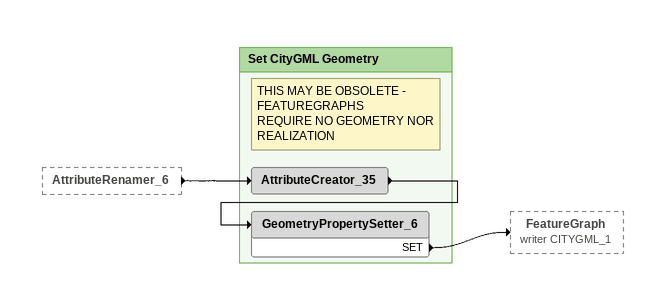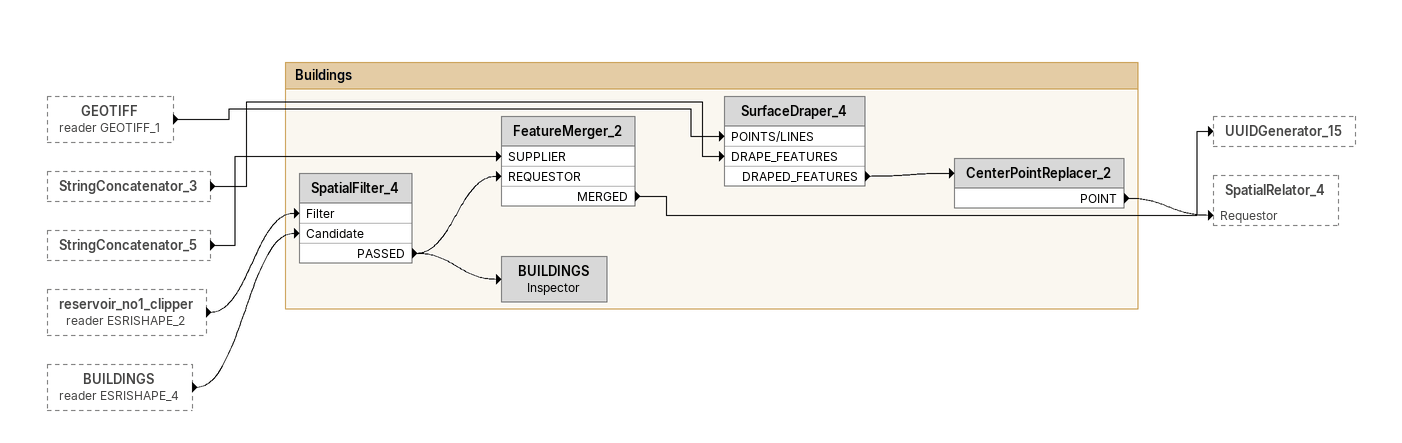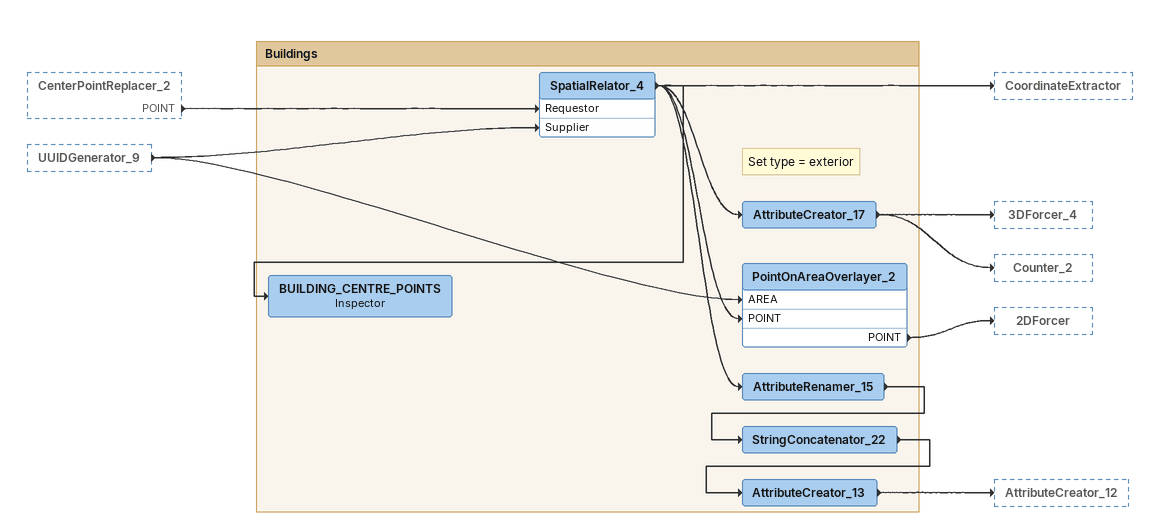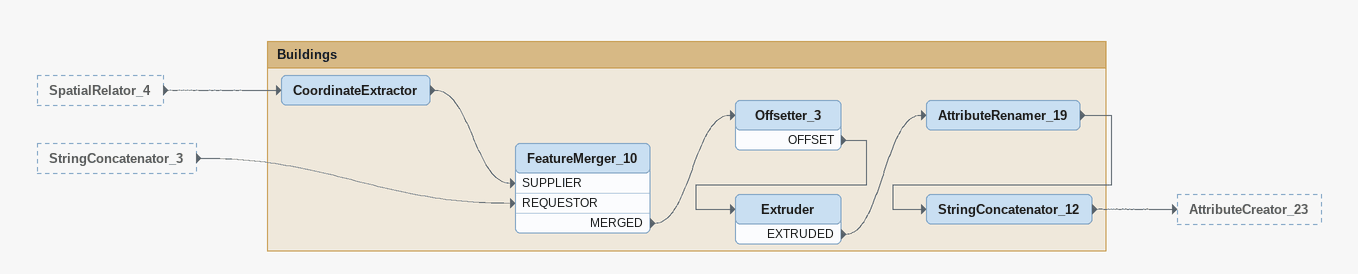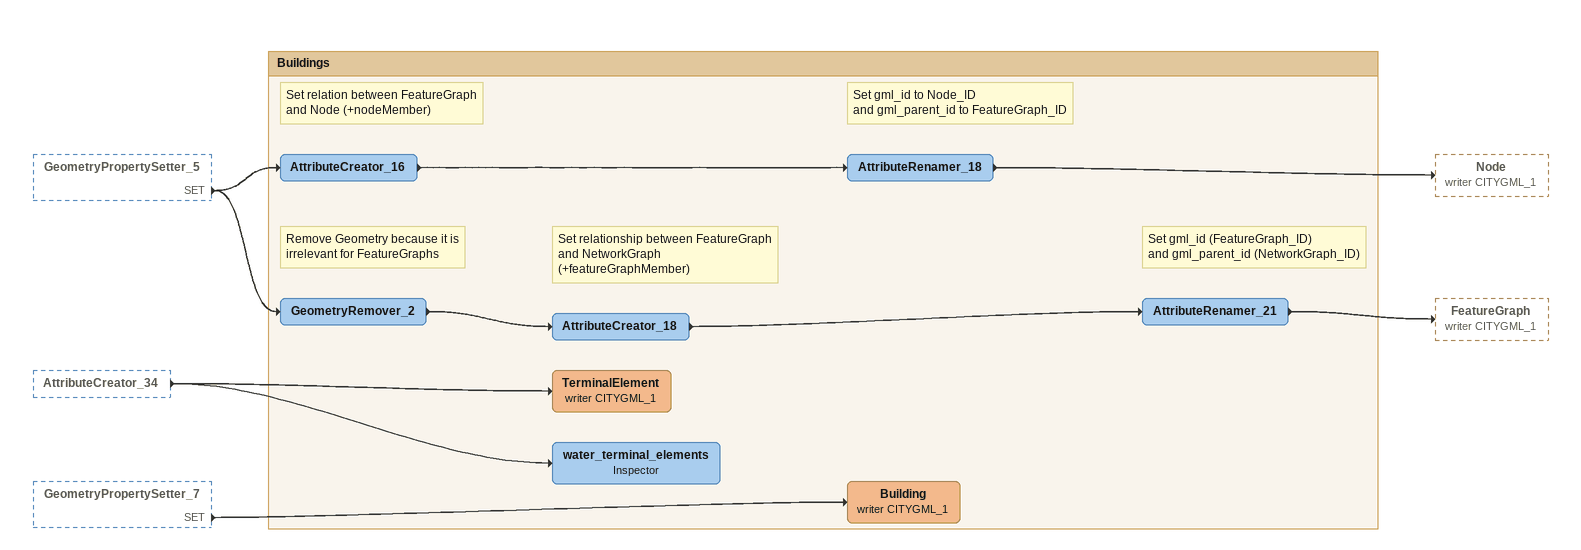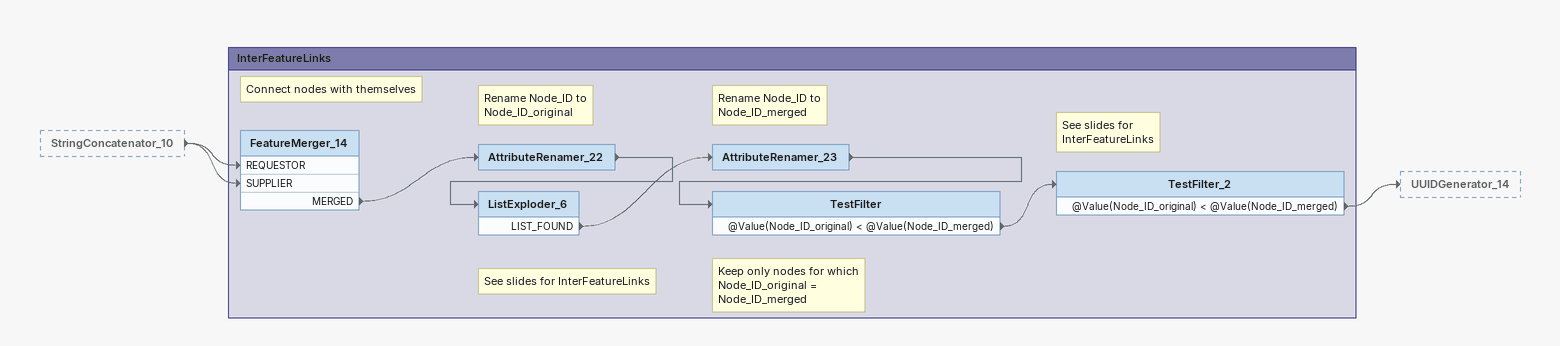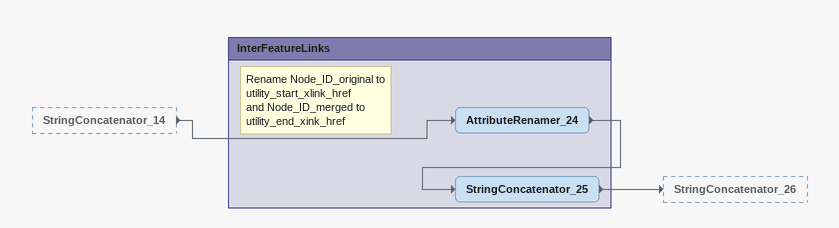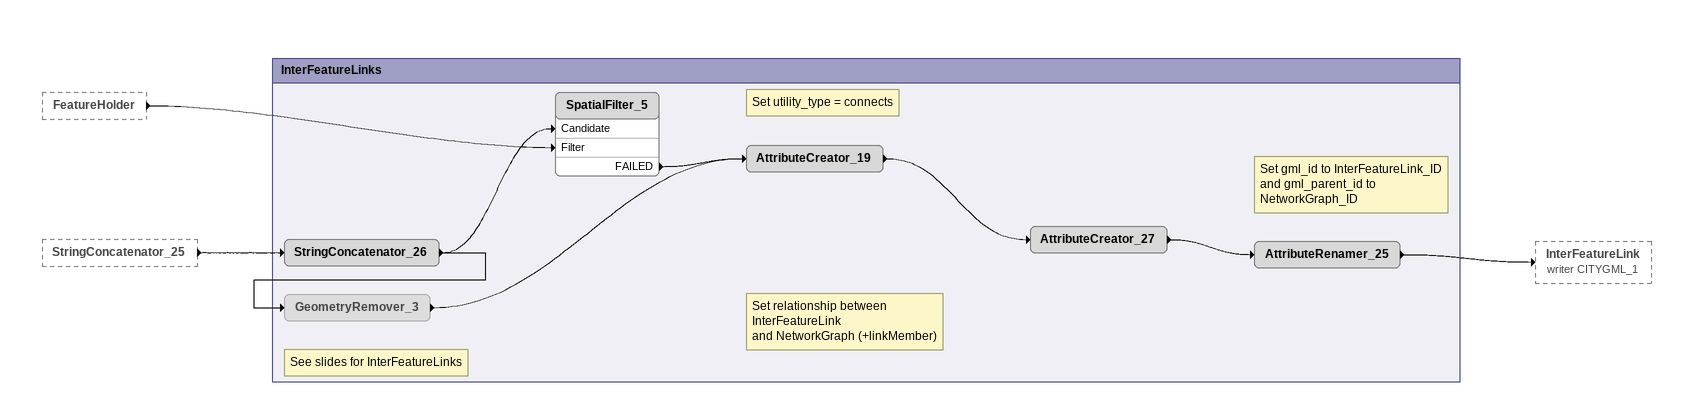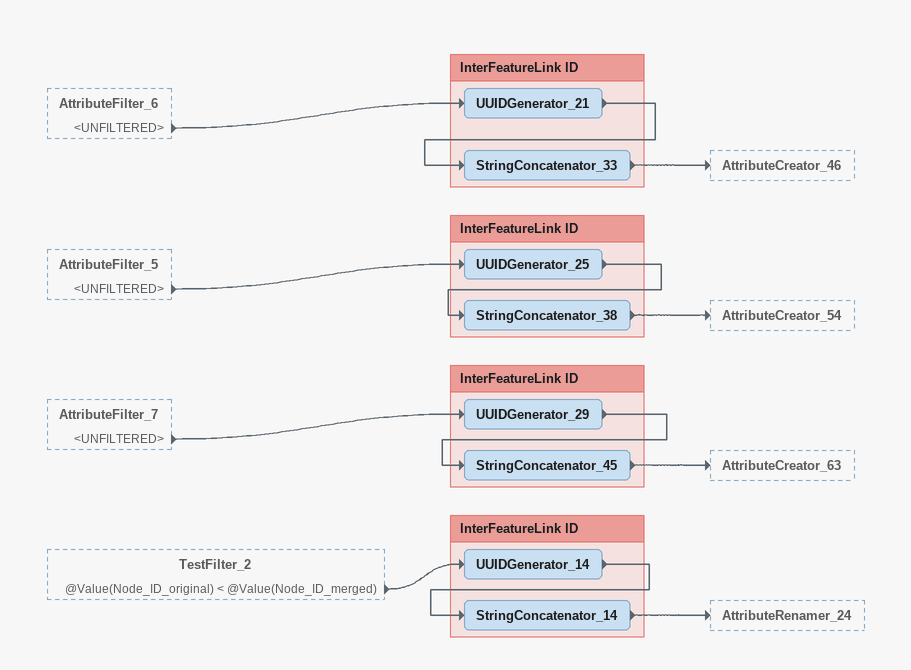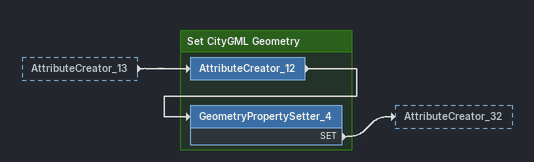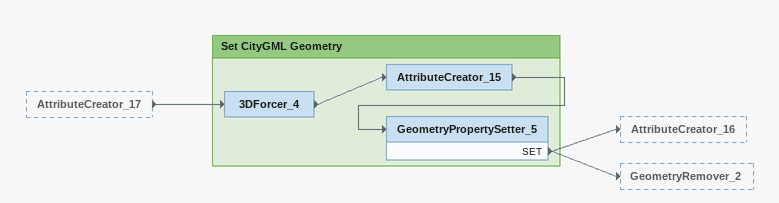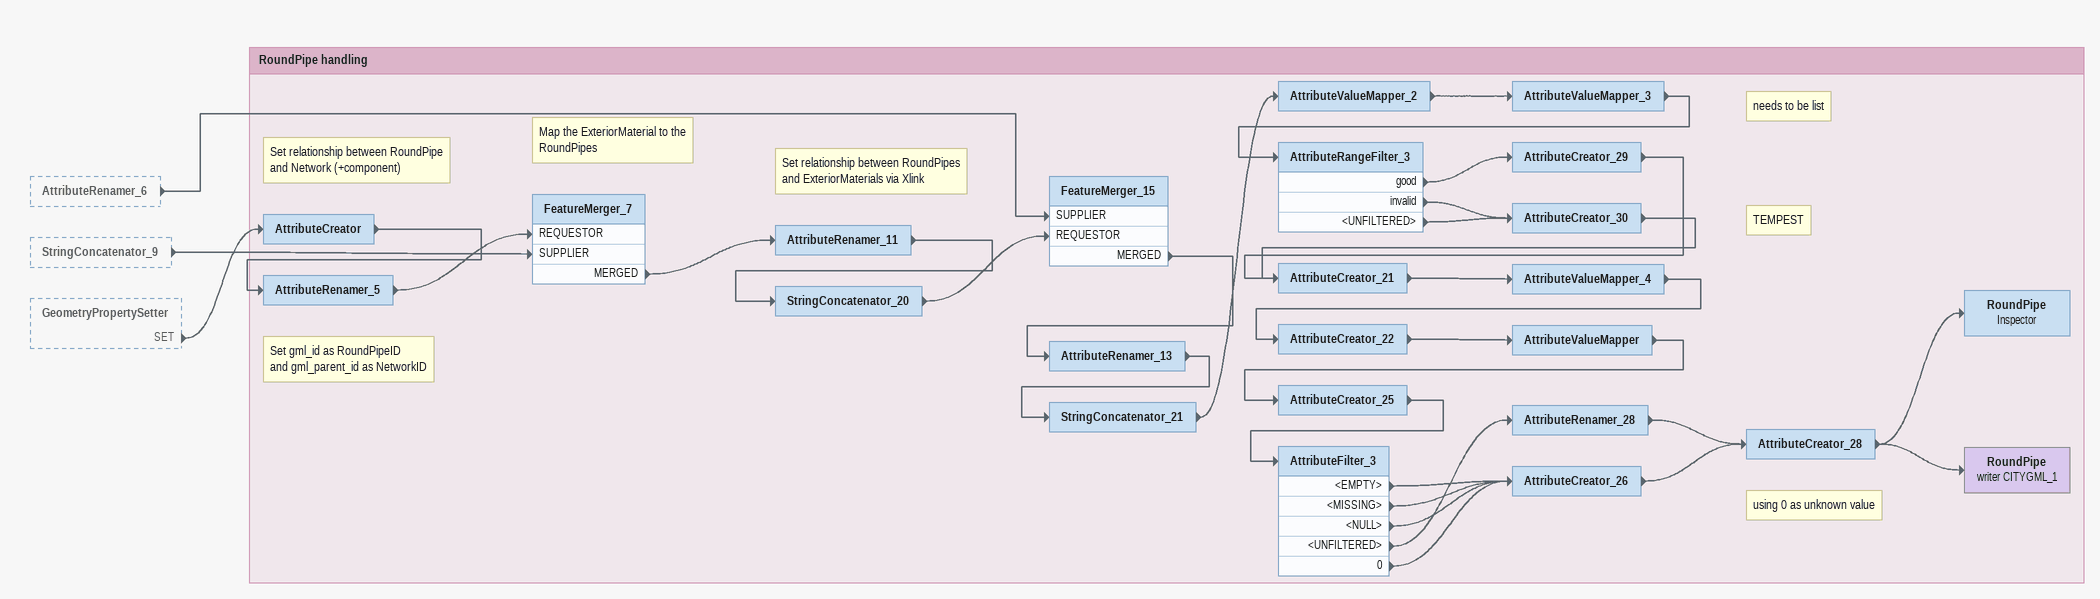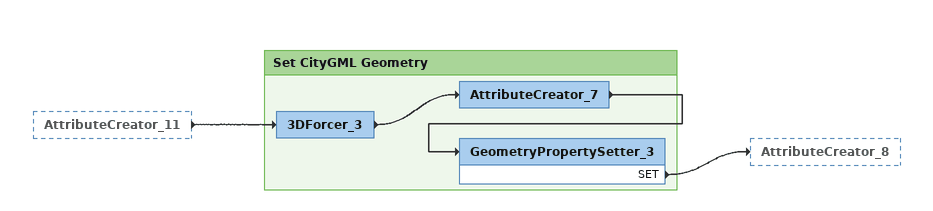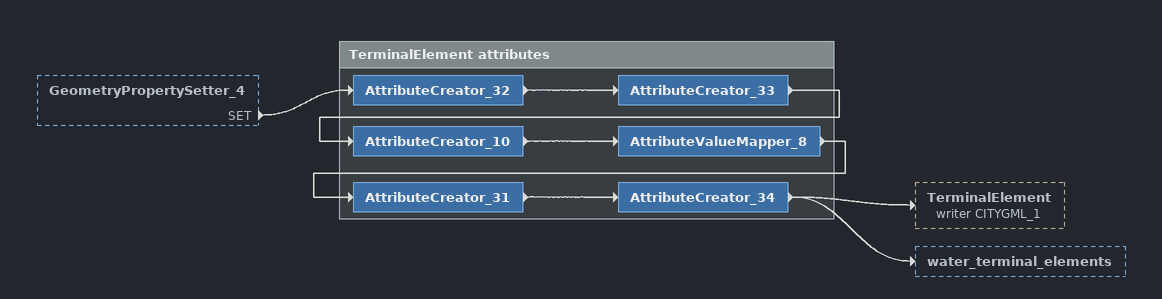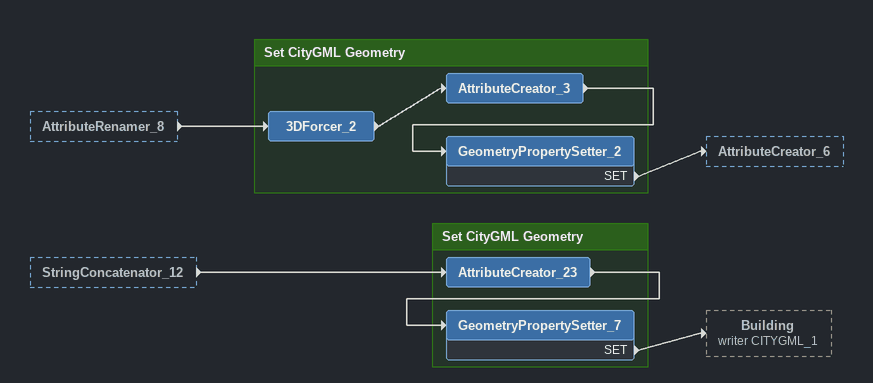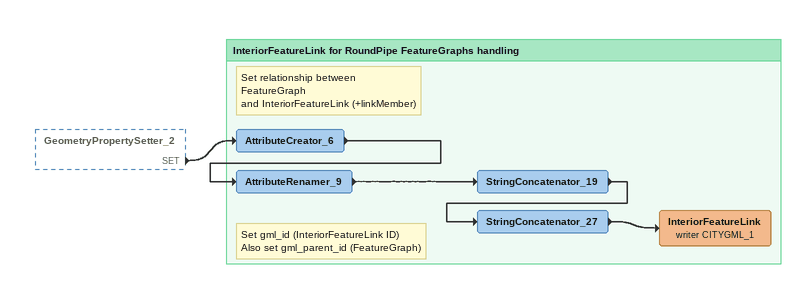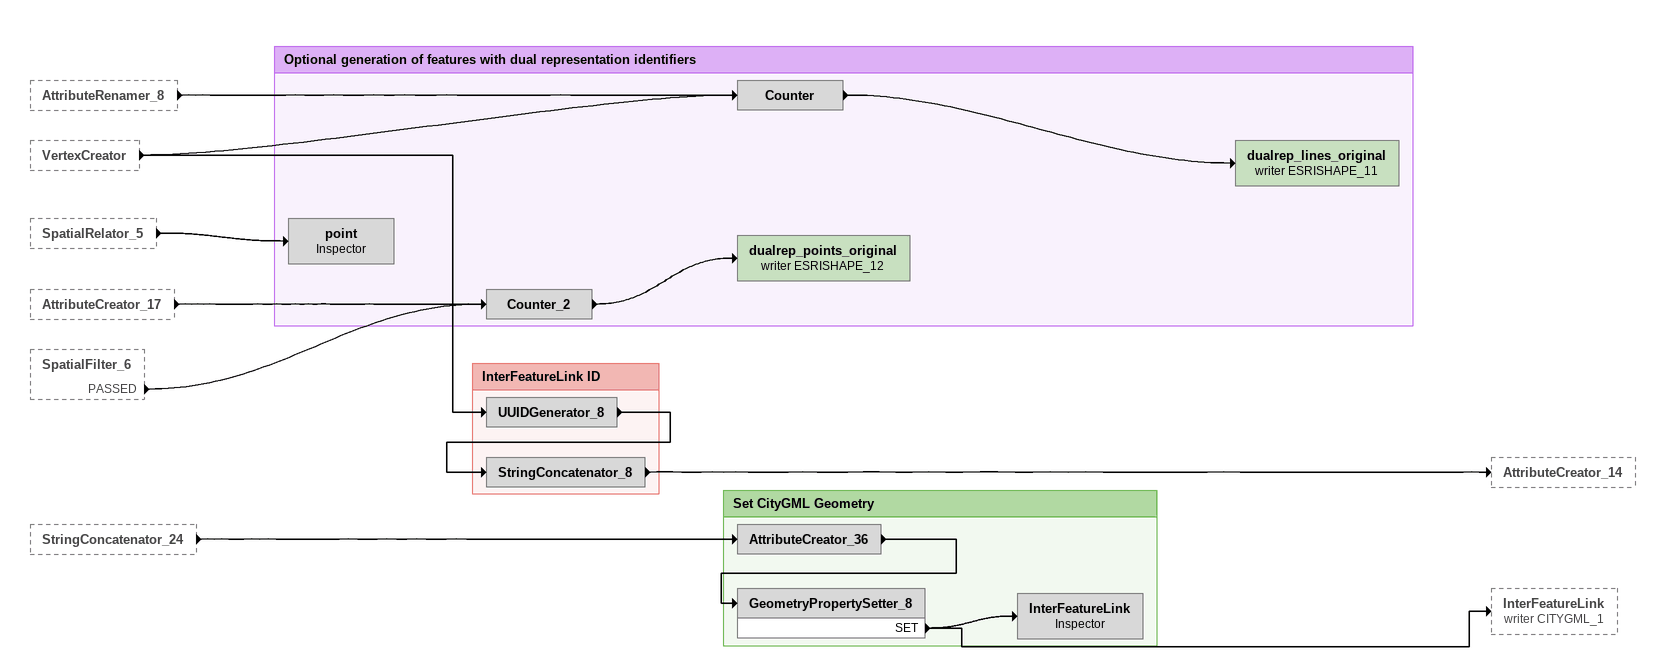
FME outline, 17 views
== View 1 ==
AttributeRenamer_6 [outside]
    -> AttributeCreator_35

Bookmark: Set CityGML Geometry
Note: THIS MAY BE OBSOLETE - FEATUREGRAPHS / REQUIRE NO GEOMETRY NOR REALIZATION
AttributeCreator_35
    -> GeometryPropertySetter_6
GeometryPropertySetter_6
    SET -> FeatureGraph (writer CITYGML_1)

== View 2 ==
GEOTIFF (reader GEOTIFF_1) [outside]
    -> SurfaceDraper_4 [POINTS/LINES]
StringConcatenator_3 [outside]
    -> SurfaceDraper_4 [DRAPE_FEATURES]
StringConcatenator_5 [outside]
    -> FeatureMerger_2 [SUPPLIER]
reservoir_no1_clipper (reader ESRISHAPE_2) [outside]
    -> SpatialFilter_4 [Filter]
BUILDINGS (reader ESRISHAPE_4) [outside]
    -> SpatialFilter_4 [Candidate]

Bookmark: Buildings
SpatialFilter_4
    PASSED -> FeatureMerger_2 [REQUESTOR]
    PASSED -> BUILDINGS
FeatureMerger_2
    MERGED -> UUIDGenerator_15
SurfaceDraper_4
    DRAPED_FEATURES -> CenterPointReplacer_2
CenterPointReplacer_2
    POINT -> SpatialRelator_4 [Requestor]
BUILDINGS: Inspector

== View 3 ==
CenterPointReplacer_2 [outside]
    POINT -> SpatialRelator_4 [Requestor]
UUIDGenerator_9 [outside]
    -> SpatialRelator_4 [Supplier]
    -> PointOnAreaOverlayer_2 [AREA]

Bookmark: Buildings
SpatialRelator_4
    -> AttributeCreator_17
    -> AttributeRenamer_15
    -> PointOnAreaOverlayer_2 [POINT]
    -> BUILDING_CENTRE_POINTS
    -> CoordinateExtractor
Note: Set type = exterior
AttributeCreator_17
    -> 3DForcer_4
    -> Counter_2
PointOnAreaOverlayer_2
    POINT -> 2DForcer
BUILDING_CENTRE_POINTS: Inspector
AttributeRenamer_15
    -> StringConcatenator_22
StringConcatenator_22
    -> AttributeCreator_13
AttributeCreator_13
    -> AttributeCreator_12

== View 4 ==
SpatialRelator_4 [outside]
    -> CoordinateExtractor
StringConcatenator_3 [outside]
    -> FeatureMerger_10 [REQUESTOR]

Bookmark: Buildings
CoordinateExtractor
    -> FeatureMerger_10 [SUPPLIER]
FeatureMerger_10
    MERGED -> Offsetter_3
Offsetter_3
    OFFSET -> Extruder
Extruder
    EXTRUDED -> AttributeRenamer_19
AttributeRenamer_19
    -> StringConcatenator_12
StringConcatenator_12
    -> AttributeCreator_23

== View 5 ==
GeometryPropertySetter_5 [outside]
    SET -> AttributeCreator_16
    SET -> GeometryRemover_2
AttributeCreator_34 [outside]
    -> TerminalElement (writer CITYGML_1)
    -> water_terminal_elements
GeometryPropertySetter_7 [outside]
    SET -> Building (writer CITYGML_1)

Bookmark: Buildings
Note: Set relation between FeatureGraph / and Node (+nodeMember)
AttributeCreator_16
    -> AttributeRenamer_18
Note: Set gml_id to Node_ID / and gml_parent_id to FeatureGraph_ID
AttributeRenamer_18
    -> Node (writer CITYGML_1)
Note: Remove Geometry because it is / irrelevant for FeatureGraphs
GeometryRemover_2
    -> AttributeCreator_18
Note: Set relationship between FeatureGraph / and NetworkGraph (+featureGraphMember)
AttributeCreator_18
    -> AttributeRenamer_21
Note: Set gml_id (FeatureGraph_ID) / and gml_parent_id (NetworkGraph_ID)
AttributeRenamer_21
    -> FeatureGraph (writer CITYGML_1)
TerminalElement (writer CITYGML_1)
water_terminal_elements: Inspector
Building (writer CITYGML_1)

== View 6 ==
StringConcatenator_10 [outside]
    -> FeatureMerger_14 [REQUESTOR]
    -> FeatureMerger_14 [SUPPLIER]

Bookmark: InterFeatureLinks
Note: Connect nodes with themselves
FeatureMerger_14
    MERGED -> AttributeRenamer_22
Note: Rename Node_ID to / Node_ID_original
AttributeRenamer_22
    -> ListExploder_6
Note: See slides for InterFeatureLinks
ListExploder_6
    LIST_FOUND -> AttributeRenamer_23
Note: Rename Node_ID to / Node_ID_merged
AttributeRenamer_23
    -> TestFilter
Note: Keep only nodes for which / Node_ID_original = Node_ID_merged
TestFilter
    @Value(Node_ID_original) < @Value(Node_ID_merged) -> TestFilter_2
Note: See slides for / InterFeatureLinks
TestFilter_2
    @Value(Node_ID_original) < @Value(Node_ID_merged) -> UUIDGenerator_14

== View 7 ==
StringConcatenator_14 [outside]
    -> AttributeRenamer_24

Bookmark: InterFeatureLinks
Note: Rename Node_ID_original to utility_start_xlink_href / and Node_ID_merged to utility_end_xink_href
AttributeRenamer_24
    -> StringConcatenator_25
StringConcatenator_25
    -> StringConcatenator_26

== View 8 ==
FeatureHolder [outside]
    -> SpatialFilter_5 [Filter]
StringConcatenator_25 [outside]
    -> StringConcatenator_26

Bookmark: InterFeatureLinks
StringConcatenator_26
    -> GeometryRemover_3
    -> SpatialFilter_5 [Candidate]
Note: See slides for InterFeatureLinks
GeometryRemover_3 [off]
    -> AttributeCreator_19
SpatialFilter_5
    FAILED -> AttributeCreator_19
Note: Set utility_type = connects
AttributeCreator_19
    -> AttributeCreator_27
Note: Set relationship between InterFeatureLink / and NetworkGraph (+linkMember)
AttributeCreator_27
    -> AttributeRenamer_25
Note: Set gml_id to InterFeatureLink_ID / and gml_parent_id to NetworkGraph_ID
AttributeRenamer_25
    -> InterFeatureLink (writer CITYGML_1)

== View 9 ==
AttributeFilter_6 [outside]
    <UNFILTERED> -> UUIDGenerator_21
AttributeFilter_5 [outside]
    <UNFILTERED> -> UUIDGenerator_25
AttributeFilter_7 [outside]
    <UNFILTERED> -> UUIDGenerator_29
TestFilter_2 [outside]
    @Value(Node_ID_original) < @Value(Node_ID_merged) -> UUIDGenerator_14

Bookmark: InterFeatureLink ID
UUIDGenerator_14
    -> StringConcatenator_14
StringConcatenator_14
    -> AttributeRenamer_24

Bookmark: InterFeatureLink ID
UUIDGenerator_21
    -> StringConcatenator_33
StringConcatenator_33
    -> AttributeCreator_46

Bookmark: InterFeatureLink ID
UUIDGenerator_25
    -> StringConcatenator_38
StringConcatenator_38
    -> AttributeCreator_54

Bookmark: InterFeatureLink ID
UUIDGenerator_29
    -> StringConcatenator_45
StringConcatenator_45
    -> AttributeCreator_63

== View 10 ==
AttributeCreator_13 [outside]
    -> AttributeCreator_12

Bookmark: Set CityGML Geometry
AttributeCreator_12
    -> GeometryPropertySetter_4
GeometryPropertySetter_4
    SET -> AttributeCreator_32

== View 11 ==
AttributeCreator_17 [outside]
    -> 3DForcer_4

Bookmark: Set CityGML Geometry
3DForcer_4
    -> AttributeCreator_15
AttributeCreator_15
    -> GeometryPropertySetter_5
GeometryPropertySetter_5
    SET -> AttributeCreator_16
    SET -> GeometryRemover_2

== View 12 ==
AttributeRenamer_6 [outside]
    -> FeatureMerger_15 [SUPPLIER]
StringConcatenator_9 [outside]
    -> FeatureMerger_7 [SUPPLIER]
GeometryPropertySetter [outside]
    SET -> AttributeCreator

Bookmark: RoundPipe handling
Note: Set relationship between RoundPipe / and Network (+component)
AttributeCreator
    -> AttributeRenamer_5
Note: Set gml_id as RoundPipeID / and gml_parent_id as NetworkID
AttributeRenamer_5
    -> FeatureMerger_7 [REQUESTOR]
Note: Map the ExteriorMaterial to the / RoundPipes
FeatureMerger_7
    MERGED -> AttributeRenamer_11
Note: Set relationship between RoundPipes / and ExteriorMaterials via Xlink
AttributeRenamer_11
    -> StringConcatenator_20
StringConcatenator_20
    -> FeatureMerger_15 [REQUESTOR]
FeatureMerger_15
    MERGED -> AttributeRenamer_13
AttributeRenamer_13
    -> StringConcatenator_21
StringConcatenator_21
    -> AttributeValueMapper_2
AttributeValueMapper_2
    -> AttributeValueMapper_3
Note: needs to be list
AttributeValueMapper_3
    -> AttributeRangeFilter_3
AttributeRangeFilter_3
    good -> AttributeCreator_29
    invalid -> AttributeCreator_30
    <UNFILTERED> -> AttributeCreator_30
AttributeCreator_29
    -> AttributeCreator_21
AttributeCreator_30
    -> AttributeCreator_21
AttributeCreator_21
    -> AttributeValueMapper_4
Note: TEMPEST
AttributeValueMapper_4
    -> AttributeCreator_22
AttributeCreator_22
    -> AttributeValueMapper
AttributeValueMapper
    -> AttributeCreator_25
AttributeCreator_25
    -> AttributeFilter_3
AttributeFilter_3
    <EMPTY> -> AttributeCreator_26
    <MISSING> -> AttributeCreator_26
    <NULL> -> AttributeCreator_26
    <UNFILTERED> -> AttributeRenamer_28
    0 -> AttributeCreator_26
AttributeRenamer_28
    -> AttributeCreator_28
Note: using 0 as unknown value
AttributeCreator_26
    -> AttributeCreator_28
AttributeCreator_28
    -> RoundPipe (writer CITYGML_1)
    -> RoundPipe
RoundPipe: Inspector
RoundPipe (writer CITYGML_1)

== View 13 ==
AttributeCreator_11 [outside]
    -> 3DForcer_3

Bookmark: Set CityGML Geometry
3DForcer_3
    -> AttributeCreator_7
AttributeCreator_7
    -> GeometryPropertySetter_3
GeometryPropertySetter_3
    SET -> AttributeCreator_8

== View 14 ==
GeometryPropertySetter_4 [outside]
    SET -> AttributeCreator_32

Bookmark: TerminalElement attributes
AttributeCreator_32
    -> AttributeCreator_33
AttributeCreator_33
    -> AttributeCreator_10
AttributeCreator_10
    -> AttributeValueMapper_8
AttributeValueMapper_8
    -> AttributeCreator_31
AttributeCreator_31
    -> AttributeCreator_34
AttributeCreator_34
    -> TerminalElement (writer CITYGML_1)
    -> water_terminal_elements

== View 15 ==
AttributeRenamer_8 [outside]
    -> 3DForcer_2
StringConcatenator_12 [outside]
    -> AttributeCreator_23

Bookmark: Set CityGML Geometry
3DForcer_2
    -> AttributeCreator_3
AttributeCreator_3
    -> GeometryPropertySetter_2
GeometryPropertySetter_2
    SET -> AttributeCreator_6

Bookmark: Set CityGML Geometry
AttributeCreator_23
    -> GeometryPropertySetter_7
GeometryPropertySetter_7
    SET -> Building (writer CITYGML_1)

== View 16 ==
GeometryPropertySetter_2 [outside]
    SET -> AttributeCreator_6

Bookmark: InteriorFeatureLink for RoundPipe FeatureGraphs handling
Note: Set relationship between FeatureGraph / and InteriorFeatureLink (+linkMember)
AttributeCreator_6
    -> AttributeRenamer_9
Note: Set gml_id (InteriorFeatureLink ID) / Also set gml_parent_id (FeatureGraph)
AttributeRenamer_9
    -> StringConcatenator_19
StringConcatenator_19
    -> StringConcatenator_27
StringConcatenator_27
    -> InteriorFeatureLink (writer CITYGML_1)
InteriorFeatureLink (writer CITYGML_1)

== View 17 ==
AttributeRenamer_8 [outside]
    -> Counter
VertexCreator [outside]
    -> UUIDGenerator_8
    -> Counter
SpatialRelator_5 [outside]
    -> point
AttributeCreator_17 [outside]
    -> Counter_2
SpatialFilter_6 [outside]
    PASSED -> Counter_2
StringConcatenator_24 [outside]
    -> AttributeCreator_36

Bookmark: Optional generation of features with dual representation identifiers
point: Inspector
Counter_2
    -> dualrep_points_original (writer ESRISHAPE_12)
dualrep_points_original (writer ESRISHAPE_12)
Counter
    -> dualrep_lines_original (writer ESRISHAPE_11)
dualrep_lines_original (writer ESRISHAPE_11)

Bookmark: InterFeatureLink ID
UUIDGenerator_8
    -> StringConcatenator_8
StringConcatenator_8
    -> AttributeCreator_14

Bookmark: Set CityGML Geometry
AttributeCreator_36
    -> GeometryPropertySetter_8
GeometryPropertySetter_8
    SET -> InterFeatureLink (writer CITYGML_1)
    SET -> InterFeatureLink
InterFeatureLink: Inspector
